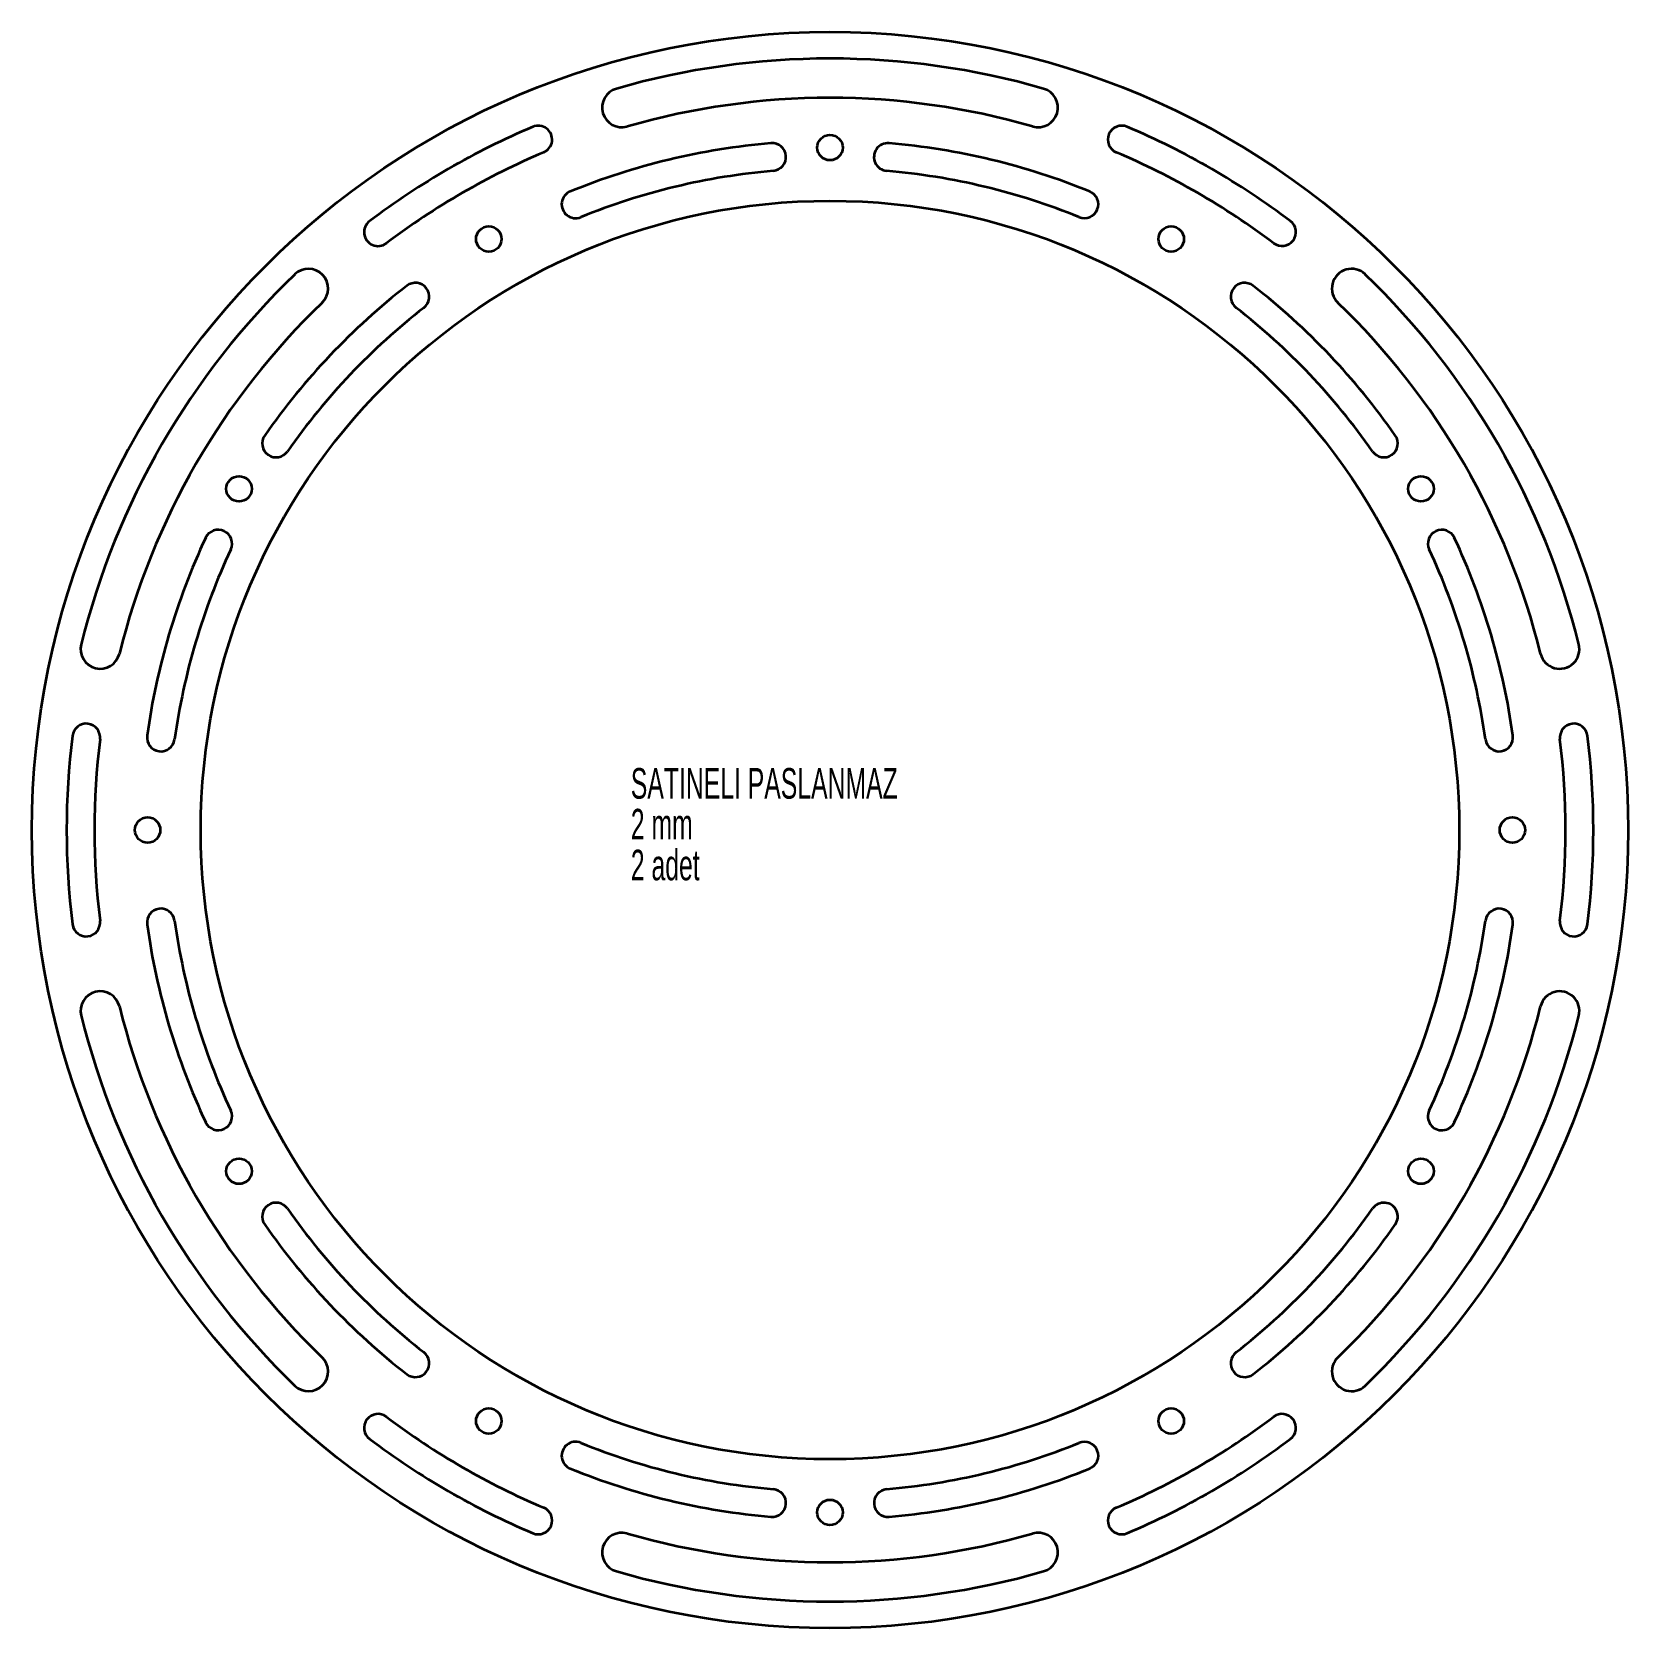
# Model space of a CAD drawing. Header units: millimetres. Extents: x 306 to 651, y -55 to 290.
import ezdxf

# ---------------------------------------------------------------- set-up
doc = ezdxf.new("R2010")
doc.units = ezdxf.units.MM
doc.styles.add('SLDTEXTSTYLE0', font='TXT', dxfattribs={"width": 0.605})

msp = doc.modelspace()

# ---------------------------------------------------------------- linework, layer by layer
at = {"color": 7, "linetype": 'Continuous', "lineweight": 35}
for centre, radius in [((478.02, 117.38), 172.5), ((478.02, 264.88), 2.75), ((478.02, 117.38), 136), ((404.27, 245.12), 2.75), ((551.77, 245.12), 2.75), ((350.28, 191.13), 2.75), ((605.76, 191.13), 2.75), ((330.52, 117.38), 2.75), ((625.52, 117.38), 2.75), ((350.28, 43.63), 2.75), ((605.76, 43.63), 2.75), ((404.27, -10.36), 2.75), ((551.77, -10.36), 2.75), ((478.02, -30.12), 2.75)]:
    msp.add_circle(centre, radius, dxfattribs=at)
for centre, radius, start, end in [((478.02, 117.38), 166.75, 73.9234, 106.0766), ((433.02, 273.53), 4.25, 106.0766, 286.0766), ((523.02, 273.53), 4.25, 253.9234, 73.9234), ((478.02, 117.38), 158.25, 73.9234, 106.0766), ((478.02, 117.38), 165, 112.9084, 127.0916), ((414.96, 266.61), 3, 292.9084, 112.9084), ((541.08, 266.61), 3, 67.0916, 247.0916), ((478.02, 117.38), 165, 52.9084, 67.0916), ((478.02, 117.38), 149, 94.9115, 112.1302), ((465.52, 262.85), 3, 274.9115, 94.9115), ((490.52, 262.85), 3, 85.0885, 265.0885), ((478.02, 117.38), 149, 67.8698, 85.0885), ((478.02, 117.38), 159, 112.9084, 127.0916), ((478.02, 117.38), 159, 52.9084, 67.0916), ((478.02, 117.38), 143, 94.9115, 112.1302), ((478.02, 117.38), 143, 67.8698, 85.0885), ((423.02, 252.63), 3, 112.1302, 292.1302), ((533.02, 252.63), 3, 247.8698, 67.8698), ((380.32, 246.61), 3, 127.0916, 307.0916), ((575.72, 246.61), 3, 232.9084, 52.9084), ((365.29, 234.43), 4.25, 313.9234, 133.9234), ((590.75, 234.43), 4.25, 46.0766, 226.0766), ((478.02, 117.38), 166.75, 133.9234, 166.0766), ((478.02, 117.38), 149, 127.8698, 145.0885), ((388.4, 232.64), 3, 307.8698, 127.8698), ((567.65, 232.64), 3, 52.1302, 232.1302), ((478.02, 117.38), 149, 34.9115, 52.1302), ((478.02, 117.38), 166.75, 13.9234, 46.0766), ((478.02, 117.38), 158.25, 133.9234, 166.0766), ((478.02, 117.38), 158.25, 13.9234, 46.0766), ((478.02, 117.38), 143, 127.8698, 145.0885), ((478.02, 117.38), 143, 34.9115, 52.1302), ((358.29, 200.94), 3, 145.0885, 325.0885), ((597.75, 200.94), 3, 214.9115, 34.9115), ((478.02, 117.38), 149, 154.9115, 172.1302), ((345.79, 179.29), 3, 334.9115, 154.9115), ((610.25, 179.29), 3, 25.0885, 205.0885), ((478.02, 117.38), 149, 7.8698, 25.0885), ((478.02, 117.38), 143, 154.9115, 172.1302), ((478.02, 117.38), 143, 7.8698, 25.0885), ((320.29, 156.48), 4.25, 166.0766, 346.0766), ((635.75, 156.48), 4.25, 193.9234, 13.9234), ((317.26, 137.38), 3, 352.9084, 172.9084), ((638.78, 137.38), 3, 7.0916, 187.0916), ((478.02, 117.38), 165, 172.9084, 187.0916), ((478.02, 117.38), 159, 172.9084, 187.0916), ((333.4, 137.37), 3, 172.1302, 352.1302), ((622.65, 137.37), 3, 187.8698, 7.8698), ((478.02, 117.38), 159, 352.9084, 7.0916), ((478.02, 117.38), 165, 352.9084, 7.0916), ((333.4, 97.39), 3, 7.8698, 187.8698), ((622.65, 97.39), 3, 352.1302, 172.1302), ((317.26, 97.38), 3, 187.0916, 7.0916), ((478.02, 117.38), 149, 187.8698, 205.0885), ((478.02, 117.38), 143, 187.8698, 205.0885), ((478.02, 117.38), 143, 334.9115, 352.1302), ((478.02, 117.38), 149, 334.9115, 352.1302), ((638.78, 97.38), 3, 172.9084, 352.9084), ((320.29, 78.28), 4.25, 13.9234, 193.9234), ((635.75, 78.28), 4.25, 346.0766, 166.0766), ((478.02, 117.38), 166.75, 193.9234, 226.0766), ((478.02, 117.38), 158.25, 193.9234, 226.0766), ((478.02, 117.38), 158.25, 313.9234, 346.0766), ((478.02, 117.38), 166.75, 313.9234, 346.0766), ((345.79, 55.48), 3, 205.0885, 25.0885), ((610.25, 55.48), 3, 154.9115, 334.9115), ((358.29, 33.83), 3, 34.9115, 214.9115), ((478.02, 117.38), 143, 214.9115, 232.1302), ((478.02, 117.38), 143, 307.8698, 325.0885), ((597.75, 33.83), 3, 325.0885, 145.0885), ((478.02, 117.38), 149, 214.9115, 232.1302), ((478.02, 117.38), 149, 307.8698, 325.0885), ((388.4, 2.13), 3, 232.1302, 52.1302), ((567.65, 2.13), 3, 127.8698, 307.8698), ((365.29, 0.34), 4.25, 226.0766, 46.0766), ((590.75, 0.34), 4.25, 133.9234, 313.9234), ((380.32, -11.84), 3, 52.9084, 232.9084), ((478.02, 117.38), 159, 232.9084, 247.0916), ((478.02, 117.38), 159, 292.9084, 307.0916), ((575.72, -11.84), 3, 307.0916, 127.0916), ((478.02, 117.38), 165, 232.9084, 247.0916), ((423.02, -17.86), 3, 67.8698, 247.8698), ((478.02, 117.38), 143, 247.8698, 265.0885), ((478.02, 117.38), 143, 274.9115, 292.1302), ((533.02, -17.86), 3, 292.1302, 112.1302), ((478.02, 117.38), 165, 292.9084, 307.0916), ((478.02, 117.38), 149, 247.8698, 265.0885), ((478.02, 117.38), 149, 274.9115, 292.1302), ((465.52, -28.08), 3, 265.0885, 85.0885), ((490.52, -28.08), 3, 94.9115, 274.9115), ((414.96, -31.84), 3, 247.0916, 67.0916), ((541.08, -31.84), 3, 112.9084, 292.9084), ((433.02, -38.76), 4.25, 73.9234, 253.9234), ((478.02, 117.38), 158.25, 253.9234, 286.0766), ((523.02, -38.76), 4.25, 286.0766, 106.0766), ((478.02, 117.38), 166.75, 253.9234, 286.0766)]:
    msp.add_arc(centre, radius, start, end, dxfattribs=at)

# ---------------------------------------------------------------- texts
at = {"color": 7, "linetype": 'Continuous', "lineweight": 0, "attachment_point": 1, "style": 'SLDTEXTSTYLE0'}
for s, insert, char_height in [('SATINELI PASLANMAZ', (434.97, 130.77), 6.6146), ('2 mm', (434.97, 121.95), 6.615), ('2 adet', (434.97, 113.13), 6.615)]:
    msp.add_mtext(s, dxfattribs=dict(at, insert=insert, char_height=char_height))

doc.saveas('drawing.dxf')
